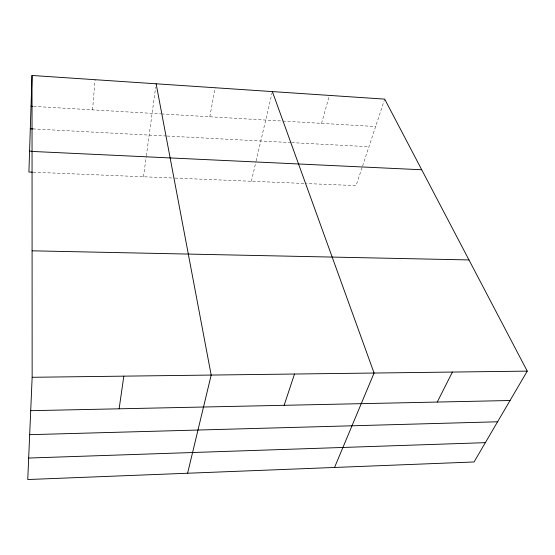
<?xml version="1.0" encoding="UTF-8"?>
<svg xmlns="http://www.w3.org/2000/svg" width="555" height="555" viewBox="0 0 555 555"><rect width="100%" height="100%" fill="white"/><g stroke="black" fill="none" stroke-linecap="round" stroke-linejoin="round"><path stroke-width="0.42" stroke-dasharray="2.77 2.08" d="M92.546 109.862L95.106 79.705M143.495 176.774L146.229 156.628M146.347 155.795L155.671 87.177M209.797 116.772L215.187 87.752M251.366 181.263L255.931 161.789M256.126 160.957L272.38 91.589M321.532 123.356L329.441 95.418M362.047 167.617L356.095 185.62L306.228 183.545M362.582 166L384.698 99.123M33.189 172.189L174.284 178.058M175.137 178.093L304.508 183.469M32.891 128.92L166.333 135.996M167.194 136.037L290.827 142.593M291.687 142.635L368.957 146.728M33.591 106.387L160.721 113.879M161.581 113.928L282.023 121.025M282.883 121.08L375.631 126.547"/><path stroke-width="0.83" d="M32.017 75.473L32.148 377.289L27.75 479.527L474.039 461.975L527.25 371.129L384.698 99.123L32.017 75.473L28.909 172.008L32.336 172.154M119.117 408.806L123.827 376.151M187.604 473.242L211.177 375.062L156.128 83.791M284.132 405.303L294.504 374.028M334.547 467.463L374.077 373.036L272.38 91.589M437.278 402.049L452.401 372.058M28.673 458.041L485.348 442.661M29.679 434.676L497.578 421.786M30.712 410.686L510.045 400.509M32.148 377.289L527.25 371.129M32.093 250.818L468.975 259.934M29.581 151.133L32.155 151.251M32.051 151.432L421.724 169.768M30.303 128.788L32.891 128.92M31.024 106.234L32.738 106.338"/></g></svg>
